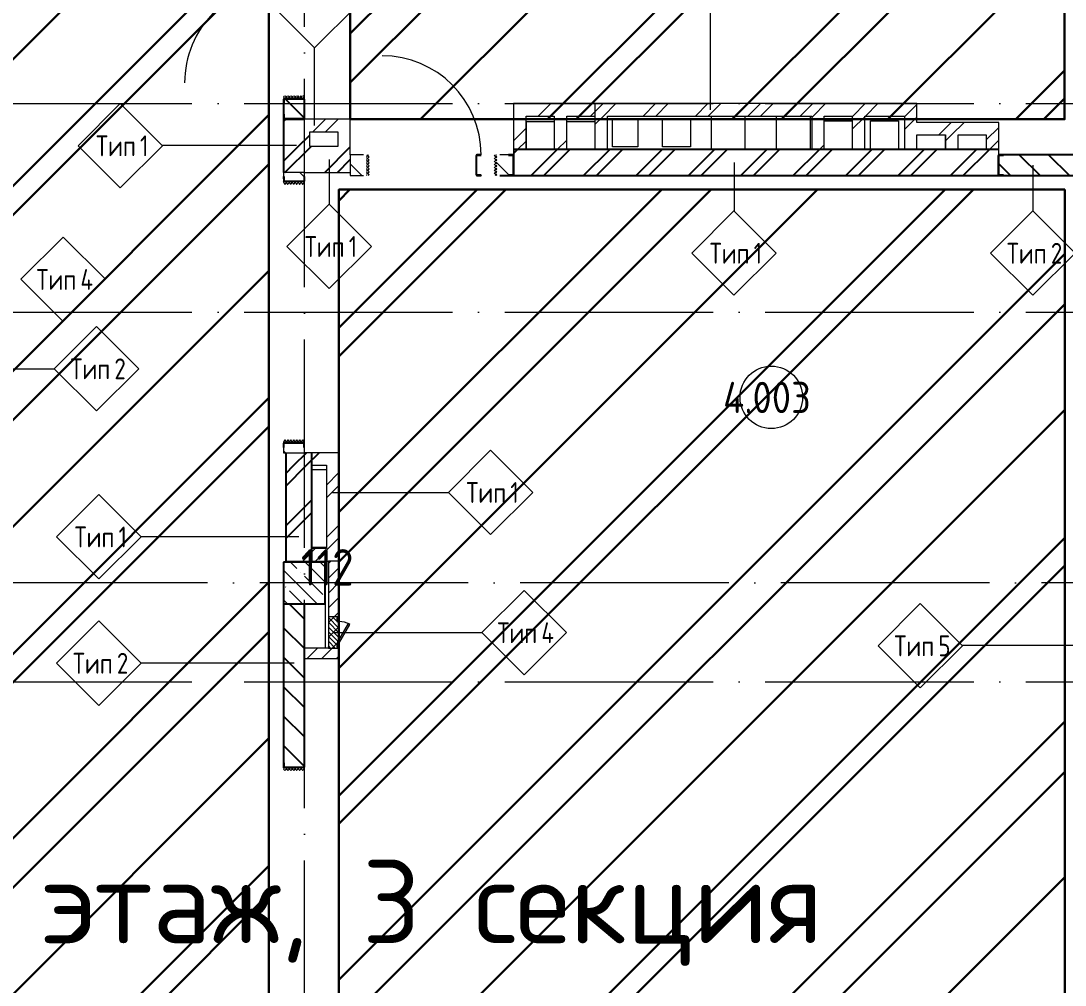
# Model space of a CAD drawing. Header units: millimetres. Extents: x -68946 to 690821, y -552984 to 293768.
# Drawn here: x 115912 to 125930, y -361053 to -351798 of the extents above; entities that cross this region are included whole.
import ezdxf

# ---------------------------------------------------------------- set-up
doc = ezdxf.new("R2010")
doc.units = ezdxf.units.MM
doc.linetypes.add('ADSK_Линия сетки', pattern=[2500, 2000, -250, 0, -250])
doc.linetypes.add('ADSK_Скрыто', pattern=[600, 300, -300])
for name, color, linetype, lineweight in [('0) блоки', 250, 'Continuous', 25), ('1.2) Стяжка 6 вып.', 30, 'Continuous', 30), ('1.3) Звуко-изол           6 вып.', 90, 'Continuous', 30), ('1.4) Стяжка 6 вып.', 30, 'Continuous', 30), ('A-AREA-____-IDEN', 250, 'Continuous', 9), ('A-DETL-GENF-OTLN', 250, 'Continuous', 5), ('A-DOOR-____-MCUT', 250, 'Continuous', 5), ('A-DOOR-____-OTLN', 250, 'Continuous', 5), ('A-FLOR-____-OTLN', 250, 'Continuous', 9), ('A-WALL-____-IDEN', 250, 'Continuous', 9), ('A-WALL-____-MCUT', 250, 'Continuous', 13), ('A-WALL-____-PATT', 250, 'Continuous', 13), ('G-____-____-SYMB', 250, 'ADSK_Скрыто', 9), ('G-____-____-TEXT', 250, 'Continuous', 9), ('S-COLS-____-MCUT', 250, 'Continuous', 25), ('S-COLS-____-OTLN', 250, 'Continuous', 9), ('S-GRID-____-OTLN', 250, 'Continuous', 9)]:
    doc.layers.add(name, color=color, linetype=linetype, lineweight=lineweight)
doc.styles.add('GOST Common_1', font='', dxfattribs={"width": 0.9, "height": 250})
doc.styles.add('ISOCPEUR', font='isocpeur.ttf', dxfattribs={"width": 0.8, "height": 100})
doc.styles.add('ISOCPEUR_1', font='isocpeur.ttf', dxfattribs={"width": 0.9, "height": 250})
doc.styles.add('ISOCPEUR_6', font='isocpeur.ttf', dxfattribs={"height": 3.5})
doc.styles.get('GOST Common_1').set_extended_font_data('GOST Common')
pattern_1 = [(135, (1051.41, 164.685), (-14.1421, -14.1421), []), (225, (1051.41, 164.685), (14.1421, -14.1421), [])]
pattern_2 = [(45, (-1071.384, 164.685), (-14.1421, 14.1421), []), (135, (-1071.384, 164.685), (-14.1421, -14.1421), [])]
pattern_3 = [(45, (-26617.47, -398117.93), (-251.4472, 251.4472), []), (45, (-26617.47, -397736.93), (-251.4472, 251.4472), [])]
pattern_4 = [(45, (-26617.47, -398117.93), (-70.71068, 70.71068), [])]
pattern_5 = [(135, (1676.41, 164.685), (-14.14214, -14.14214), []), (225, (1676.41, 164.685), (14.14214, -14.14214), [])]
pattern_6 = [(45, (-446.384, 164.685), (-14.1421, 14.1421), []), (135, (-446.384, 164.685), (-14.1421, -14.1421), [])]
pattern_7 = [(135, (-26617.47, -398117.93), (-141.42136, -141.42136), [])]

# ---------------------------------------------------------------- blocks, each defined once
blk = doc.blocks.new('Дверь_СКБ_2Ст_Фрамуга2 - Н_ВВ-3_2500x2600h_Учебные помещения_Фрамуга слева-42054644-Кладочный план внутренних ограждающих конструкций на отм_ _12_600_ Секция 3_')
at = {"layer": 'A-DOOR-____-OTLN'}
h = blk.add_hatch(dxfattribs=at)
h.set_pattern_fill('FP_5', color=256, style=0, pattern_type=2)
h.set_pattern_definition(pattern_2)
h.paths.add_polyline_path([(-1237.5, -100), (-1212.5, -100), (-1212.5, 100), (-1237.5, 100)])
h = blk.add_hatch(dxfattribs=at)
h.set_pattern_fill('FP_4', color=256, style=0, pattern_type=2)
h.set_pattern_definition(pattern_1)
h.paths.add_polyline_path([(1237.5, -100), (1262.5, -100), (1262.5, 100), (1237.5, 100)])
blk = doc.blocks.new('Дверь_СКБ_1Ст_Фрамуга1 - Н_ВВ-9_1250x2600h_Лаборантская-V3-Кладочный план внутренних ограждающих конструкций на отм_ _12_600_ Секция 3_')
at = {"layer": 'A-DOOR-____-OTLN'}
h = blk.add_hatch(dxfattribs=at)
h.set_pattern_fill('FP_16', color=256, style=0, pattern_type=2)
h.set_pattern_definition(pattern_6)
h.paths.add_polyline_path([(-612, -100), (-587, -100), (-587, 100), (-612, 100)])
h = blk.add_hatch(dxfattribs=at)
h.set_pattern_fill('FP_15', color=256, style=0, pattern_type=2)
h.set_pattern_definition(pattern_5)
h.paths.add_polyline_path([(613, -100), (638, -100), (638, 100), (613, 100)])
at = {"layer": 'A-DOOR-____-OTLN', "color": 255}
blk.add_arc((-463, 100), 950, 360, 90, dxfattribs=at)
blk = doc.blocks.new('Дверь_СКБ_2Ст_Фрамуга2 - Н_ВВ-3_2500x2600h_Учебные помещения_Фрамуга слева-V1-Кладочный план внутренних ограждающих конструкций на отм_ _12_600_ Секция 3_')
at = {"layer": 'A-DOOR-____-OTLN'}
h = blk.add_hatch(dxfattribs=at)
h.set_pattern_fill('FP_5', color=256, style=0, pattern_type=2)
h.set_pattern_definition(pattern_2)
h.paths.add_polyline_path([(-1237.5, -100), (-1212.5, -100), (-1212.5, 100), (-1237.5, 100)])
h = blk.add_hatch(dxfattribs=at)
h.set_pattern_fill('FP_4', color=256, style=0, pattern_type=2)
h.set_pattern_definition(pattern_1)
h.paths.add_polyline_path([(1237.5, -100), (1262.5, -100), (1262.5, 100), (1237.5, 100)])
blk = doc.blocks.new('BSC_Колонна _Прямоугольная - 400x400-V4-Кладочный план внутренних ограждающих конструкций на отм_ _12_600_ Секция 3_')
at = {"layer": 'S-COLS-____-OTLN', "lineweight": 5}
h = blk.add_hatch(dxfattribs=at)
h.set_pattern_fill('FP_27', color=256, style=0, pattern_type=2)
h.set_pattern_definition([(135, (-145249.98, -40925), (-142.56192, -142.56192), []), (135, (-145107.42, -40925), (-142.56192, -142.56192), [252.016, -50.403, 3.353, -47.05])])
h.paths.add_polyline_path([(-200, -200), (200, -200), (200, 200), (-200, 200)])
at = {"layer": 'S-COLS-____-MCUT'}
for p, q in [((200, 200), (-200, 200)), ((-200, 200), (-200, -200)), ((200, -200), (200, 200)), ((-200, -200), (200, -200))]:
    blk.add_line(p, q, dxfattribs=at)
blk = doc.blocks.new('Дверь_СКБ_1Ст_Фрамуга1 - Н_ВВ-9_2_1250x2600h_Лаборантская 2-V11-Кладочный план внутренних ограждающих конструкций на отм_ _12_600_ Секция 3_')
at = {"layer": 'A-DOOR-____-OTLN'}
h = blk.add_hatch(dxfattribs=at)
h.set_pattern_fill('FP_16', color=256, style=0, pattern_type=2)
h.set_pattern_definition(pattern_6)
h.paths.add_polyline_path([(-587, -100), (-587, 100), (-612, 100), (-612, -100)])
h = blk.add_hatch(dxfattribs=at)
h.set_pattern_fill('FP_15', color=256, style=0, pattern_type=2)
h.set_pattern_definition(pattern_5)
h.paths.add_polyline_path([(638, -100), (638, 100), (613, 100), (613, -100)])
at = {"layer": 'A-DOOR-____-OTLN', "color": 255}
blk.add_arc((-463, 100), 950, 360, 90, dxfattribs=at)
blk = doc.blocks.new('ADSK_КолоннаНесущая_Швеллер_Гнутый_ГОСТ 8278-83 - 200х50х4_таб_1 2-V13-Кладочный план внутренних ограждающих конструкций на отм_ _12_600_ Секция 3_')
at = {"layer": 'S-COLS-____-MCUT'}
for p, q in [((-6, -90), (-6, 90)), ((40, 100), (0, 100)), ((0, 96), (40, 96)), ((40, 96), (40, 100)), ((40, -96), (0, -96)), ((20, -100), (40, -100)), ((40, -100), (40, -96))]:
    blk.add_line(p, q, dxfattribs=at)
for centre, radius, start, end in [((0, 90), 10, 90, 180), ((0, 90), 6, 90, 180), ((0, -90), 10, 180, 267.4612), ((0, -90), 6, 180, 270)]:
    blk.add_arc(centre, radius, start, end, dxfattribs=at)
blk = doc.blocks.new('ADSK_КолоннаНесущая_Швеллер_Гнутый_ГОСТ 8278-83 - 200х50х4_таб_1 2-V21-Кладочный план внутренних ограждающих конструкций на отм_ _12_600_ Секция 3_')
at = {"layer": 'S-COLS-____-MCUT'}
for p, q in [((-6, -90), (-6, 90)), ((0, 96), (40, 96)), ((40, 100), (20, 100)), ((40, 96), (40, 100)), ((40, -96), (0, -96)), ((0, -100), (40, -100)), ((40, -100), (40, -96))]:
    blk.add_line(p, q, dxfattribs=at)
for centre, radius, start, end in [((0, 90), 10, 92.8756, 179.9936), ((0, 90), 6, 90, 180), ((0, -90), 10, 180.0064, 270), ((0, -90), 6, 180, 270)]:
    blk.add_arc(centre, radius, start, end, dxfattribs=at)
blk = doc.blocks.new('ADSK_КолоннаНесущая_Швеллер_Гнутый_ГОСТ 8278-83 - 200х50х4_таб_1 2-V23-Кладочный план внутренних ограждающих конструкций на отм_ _12_600_ Секция 3_')
at = {"layer": 'S-COLS-____-MCUT'}
for p, q in [((-10.1, 90), (-10.1, -90)), ((-6.1, -90), (-6.1, 90)), ((39.9, 100), (-0.1, 100)), ((-0.1, 96), (39.9, 96)), ((39.9, 96), (39.9, 100)), ((39.9, -96), (-0.1, -96)), ((-0.1, -100), (39.9, -100)), ((39.9, -100), (39.9, -96))]:
    blk.add_line(p, q, dxfattribs=at)
for centre, radius, start, end in [((-0.1, 90), 10, 90, 180), ((-0.1, 90), 6, 90, 180), ((-0.1, -90), 10, 180, 270), ((-0.1, -90), 6, 180, 270)]:
    blk.add_arc(centre, radius, start, end, dxfattribs=at)
blk = doc.blocks.new('ADSK_КолоннаНесущая_Швеллер_Гнутый_ГОСТ 8278-83 - 200х50х4_таб_1 2-V25-Кладочный план внутренних ограждающих конструкций на отм_ _12_600_ Секция 3_')
at = {"layer": 'S-COLS-____-MCUT'}
for p, q in [((-6.1, -90), (-6.1, 90)), ((39.9, 100), (-0.1, 100)), ((-0.1, 96), (39.9, 96)), ((39.9, 96), (39.9, 100)), ((39.9, -96), (-0.1, -96)), ((19.9, -100), (39.9, -100)), ((39.9, -100), (39.9, -96))]:
    blk.add_line(p, q, dxfattribs=at)
for centre, radius, start, end in [((-0.1, 90), 10, 90, 180), ((-0.1, 90), 6, 90, 180), ((-0.1, -90), 10, 180, 235.05019), ((-0.1, -90), 6, 180, 270)]:
    blk.add_arc(centre, radius, start, end, dxfattribs=at)
blk = doc.blocks.new('ADSK_КолоннаНесущая_Швеллер_Гнутый_ГОСТ 8278-83 - 200х50х4_таб_1 2-V26-Кладочный план внутренних ограждающих конструкций на отм_ _12_600_ Секция 3_')
at = {"layer": 'S-COLS-____-MCUT'}
for p, q in [((-6.1, -90), (-6.1, 90)), ((-0.1, 96), (39.9, 96)), ((39.9, 100), (19.9, 100)), ((39.9, 96), (39.9, 100)), ((39.9, -96), (-0.1, -96)), ((19.9, -100), (39.9, -100)), ((39.9, -100), (39.9, -96))]:
    blk.add_line(p, q, dxfattribs=at)
for centre, radius, start, end in [((-0.1, 90), 10, 90, 180), ((-0.1, 90), 6, 90, 180), ((-0.1, -90), 10, 180, 270), ((-0.1, -90), 6, 180, 270)]:
    blk.add_arc(centre, radius, start, end, dxfattribs=at)
blk = doc.blocks.new('ADSK_КолоннаНесущая_Швеллер_Гнутый_ГОСТ 8278-83 - 200х50х4_таб_1 2-V19-Кладочный план внутренних ограждающих конструкций на отм_ _12_600_ Секция 3_')
at = {"layer": 'S-COLS-____-MCUT'}
for p, q in [((-10.1, 90), (-10.1, -90)), ((-6.1, -90), (-6.1, 90)), ((39.9, 100), (-0.1, 100)), ((-0.1, 96), (39.9, 96)), ((39.9, 96), (39.9, 100)), ((39.9, -96), (-0.1, -96)), ((-0.1, -100), (39.9, -100)), ((39.9, -100), (39.9, -96))]:
    blk.add_line(p, q, dxfattribs=at)
for centre, radius, start, end in [((-0.1, 90), 10, 90, 180), ((-0.1, 90), 6, 90, 180), ((-0.1, -90), 10, 180, 270), ((-0.1, -90), 6, 180, 270)]:
    blk.add_arc(centre, radius, start, end, dxfattribs=at)
blk = doc.blocks.new('ADSK_КолоннаНесущая_Швеллер_Гнутый_ГОСТ 8278-83 - 200х50х4_таб_1 2-V27-Кладочный план внутренних ограждающих конструкций на отм_ _12_600_ Секция 3_')
at = {"layer": 'S-COLS-____-MCUT'}
for p, q in [((-10, 90), (-10, -90)), ((-6, -90), (-6, 90)), ((39, 100), (0, 100)), ((0, 96), (39, 96)), ((40, -96), (0, -96)), ((0, -100), (40, -100)), ((40, -100), (40, -96))]:
    blk.add_line(p, q, dxfattribs=at)
for centre, radius, start, end in [((0, 90), 10, 90, 180), ((0, 90), 6, 90, 180), ((0, -90), 10, 180, 270), ((0, -90), 6, 180, 270)]:
    blk.add_arc(centre, radius, start, end, dxfattribs=at)
blk = doc.blocks.new('АР_Люк - ЛРС_ВК_300х400_внутренний_RAL 9003-V29-Кладочный план внутренних ограждающих конструкций на отм_ _12_600_ Секция 3_')
at = {"layer": 'A-DOOR-____-OTLN'}
h = blk.add_hatch(dxfattribs=at)
h.set_pattern_fill('FP_36', color=256, style=0, pattern_type=2)
h.set_pattern_definition([(45, (125, 0), (-22.6274, 22.6274), [])])
h.paths.add_polyline_path([(275, 50), (-25, 50), (-25, -50), (275, -50)])
at = {"layer": 'A-DETL-GENF-OTLN'}
for p, q in [((275, 50), (-25, 50)), ((-25, 50), (-25, -50)), ((275, -50), (275, 50)), ((-25, -50), (275, -50))]:
    blk.add_line(p, q, dxfattribs=at)
at = {"layer": 'A-DOOR-____-MCUT'}
for p, q in [((48, 155), (38, 138)), ((38, 138), (220, 33)), ((230, 50), (48, 155)), ((20, 50), (-15, 50)), ((-15, 50), (-15, 30)), ((-15, 30), (20, 30)), ((20, 30), (20, 50)), ((220, 33), (230, 50)), ((265, 50), (230, 50)), ((230, 50), (230, 30)), ((230, 30), (265, 30)), ((265, 30), (265, 50))]:
    blk.add_line(p, q, dxfattribs=at)
blk.add_arc((230, 50), 210, 150, 180, dxfattribs=at)
blk = doc.blocks.new('ADSK_Марка_Стена - Типоразмер_ADSK_Марка-30564887-Кладочный план внутренних ограждающих конструкций на отм_ _12_600_ Секция 3_')
at = {"layer": 'A-WALL-____-IDEN'}
for p, q in [((-0.16, 4.37), (-4.21, 0.31)), ((3.9, 0.31), (-0.16, 4.37)), ((-4.21, 0.31), (-0.16, -3.74)), ((-0.16, -3.74), (3.9, 0.31))]:
    blk.add_line(p, q, dxfattribs=at)
blk = doc.blocks.new('AAR_СКБ_Марка_Помещения_мал - Номер-28977439-АР1_Маркировочный план 3 этажа секция 2_3')
at = {"layer": 'A-AREA-____-IDEN'}
blk.add_circle((-0.03, 0), 3, dxfattribs=at)

msp = doc.modelspace()

# ---------------------------------------------------------------- hatches: boundary and pattern name
at = {"layer": '0) блоки'}
h = msp.add_hatch(dxfattribs=at)
h.set_pattern_fill('FP_2', color=256, style=0, pattern_type=2)
h.set_pattern_definition(pattern_7)
h.paths.add_polyline_path([(118632.5323, -352742.9338), (118632.5323, -352542.9348), (118432.5323, -352542.9348), (118432.5323, -352742.9338)])
h.paths.add_polyline_path([(118432.5323, -351292.9348), (118632.5323, -351292.9348), (118632.5323, -350792.9338), (118432.5323, -350792.9338), (118432.5323, -351262.9348)])
h.paths.add_polyline_path([(118632.5323, -350392.9338), (118632.5323, -348192.8735), (118432.5323, -348192.8735), (118432.5323, -350392.9338)])
h.paths.add_polyline_path([(118432.5323, -345692.8735), (118632.5323, -345692.8735), (118632.5202, -344692.9338), (118432.5323, -344692.9338), (118432.5323, -345662.8735)])
h = msp.add_hatch(dxfattribs=at)
h.set_pattern_fill('FP_3', color=256, style=0, pattern_type=2)
h.set_pattern_definition(pattern_3)
h.paths.add_polyline_path([(118682.5323, -353002.9344), (118682.5323, -352742.9338), (118432.5323, -352742.9338), (118432.5323, -353002.9344)])
h = msp.add_hatch(dxfattribs=at)
h.set_pattern_fill('FP_3', color=256, style=0, pattern_type=2)
h.set_pattern_definition(pattern_3)
h.paths.add_polyline_path([(119072.5323, -353252.9344), (119072.5323, -353002.9344), (118432.5323, -353002.9344), (118432.5323, -353252.9344), (118752.7972, -353252.9344)])
h = msp.add_hatch(dxfattribs=at)
h.set_pattern_fill('FP_3', color=256, style=0, pattern_type=2)
h.set_pattern_definition(pattern_3)
h.paths.add_polyline_path([(124833.2831, -353282.9344), (125293.5323, -353282.9344), (125293.5323, -353032.9344), (120643.5323, -353032.9344), (120643.5323, -353282.9344), (123313.1617, -353282.9344)])
h = msp.add_hatch(dxfattribs=at)
h.set_pattern_fill('FP_2', color=256, style=0, pattern_type=2)
h.set_pattern_definition(pattern_7)
h.paths.add_polyline_path([(126132.5104, -353282.9344), (126132.5104, -353082.9344), (125293.5323, -353082.9344), (125293.5323, -353282.9344)])
h = msp.add_hatch(dxfattribs=at)
h.set_pattern_fill('FP_3', color=256, style=0, pattern_type=2)
h.set_pattern_definition(pattern_3)
h.paths.add_polyline_path([(118842.5104, -356062.9332), (118842.5104, -355942.9332), (118452.5323, -355942.9332), (118452.5323, -356062.9332), (118752.7972, -356062.9332)])
h = msp.add_hatch(dxfattribs=at)
h.set_pattern_fill('FP_3', color=256, style=0, pattern_type=2)
h.set_pattern_definition(pattern_3)
h.paths.add_polyline_path([(118702.5323, -356862.9338), (118702.5323, -356062.9332), (118452.5323, -356062.9332), (118452.5323, -356862.9338)])
h = msp.add_hatch(dxfattribs=at)
h.set_pattern_fill('FP_2', color=256, style=0, pattern_type=2)
h.set_pattern_definition(pattern_7)
h.paths.add_polyline_path([(118632.3451, -361892.9338), (118632.3451, -361467.9348), (118432.5104, -361467.9348), (118432.5104, -361892.9338)])
h.paths.add_polyline_path([(118432.5104, -358967.9348), (118632.3451, -358967.9348), (118632.3451, -357392.9338), (118432.5104, -357392.9338), (118432.5104, -358937.9348)])
at = {"layer": '1.2) Стяжка 6 вып.', "lineweight": 30}
h = msp.add_hatch(dxfattribs=at)
h.set_pattern_fill('ANSI31', color=256, scale=333)
h.paths.add_polyline_path([(113962.5104, -372631.7985), (110182.5104, -372631.7985), (110182.5104, -370131.881), (113962.5104, -370131.881), (113962.5104, -364523.4665), (110174.6298, -364523.4665), (110174.6298, -360638.5426), (113962.5104, -360638.5426), (113962.5104, -352662.928), (110182.5104, -352662.928), (110182.5104, -349752.9338), (113962.5104, -349752.9338), (113962.5104, -339467.9338), (118290.6635, -339467.9338), (118290.6635, -397902.8604), (113962.5104, -397902.8604), (113962.5104, -387445.8752), (110182.5104, -387445.8752), (110182.5104, -385377.8842), (113962.5104, -385377.8842)])
h = msp.add_hatch(dxfattribs=at)
h.set_pattern_fill('ANSI31', color=256, scale=333)
h.paths.add_polyline_path([(119072.5323, -352742.9338), (125924.8144, -352742.9338), (125924.8144, -349265.1833), (119072.5323, -349265.1833)])
h = msp.add_hatch(dxfattribs=at)
h.set_pattern_fill('ANSI31', color=256, scale=333)
h.paths.add_polyline_path([(125927.4163, -353418.0874), (118962.5104, -353418.0874), (118962.5104, -381563.7921), (125927.4163, -381563.7921)])
at = {"layer": '1.3) Звуко-изол           6 вып.', "lineweight": 30}
h = msp.add_hatch(dxfattribs=at)
h.set_pattern_fill('ANSI31', color=256, scale=500)
h.paths.add_polyline_path([(113962.5104, -372631.7985), (110182.5104, -372631.7985), (110182.5104, -370131.881), (113962.5104, -370131.881), (113962.5104, -364523.4665), (110174.6298, -364523.4665), (110174.6298, -360638.5426), (113962.5104, -360638.5426), (113962.5104, -352662.928), (110182.5104, -352662.928), (110182.5104, -349752.9338), (113962.5104, -349752.9338), (113962.5104, -339467.9338), (118290.6635, -339467.9338), (118290.6635, -397902.8604), (113962.5104, -397902.8604), (113962.5104, -387445.8752), (110182.5104, -387445.8752), (110182.5104, -385377.8842), (113962.5104, -385377.8842)])
h = msp.add_hatch(dxfattribs=at)
h.set_pattern_fill('ANSI31', color=256, scale=500)
h.paths.add_polyline_path([(119072.5323, -352742.9338), (125924.8144, -352742.9338), (125924.8144, -349265.1833), (119072.5323, -349265.1833)])
h = msp.add_hatch(dxfattribs=at)
h.set_pattern_fill('ANSI31', color=256, scale=500)
h.paths.add_polyline_path([(125927.4163, -353418.0874), (118962.5104, -353418.0874), (118962.5104, -381563.7921), (125927.4163, -381563.7921)])
at = {"layer": '1.4) Стяжка 6 вып.', "lineweight": 30}
h = msp.add_hatch(dxfattribs=at)
h.set_pattern_fill('ANSI32', color=256, scale=333)
h.paths.add_polyline_path([(113962.5104, -372631.7985), (110182.5104, -372631.7985), (110182.5104, -370131.881), (113962.5104, -370131.881), (113962.5104, -364523.4665), (110174.6298, -364523.4665), (110174.6298, -360638.5426), (113962.5104, -360638.5426), (113962.5104, -352662.928), (110182.5104, -352662.928), (110182.5104, -349752.9338), (113962.5104, -349752.9338), (113962.5104, -339467.9338), (118290.6635, -339467.9338), (118290.6635, -397902.8604), (113962.5104, -397902.8604), (113962.5104, -387445.8752), (110182.5104, -387445.8752), (110182.5104, -385377.8842), (113962.5104, -385377.8842)])
h = msp.add_hatch(dxfattribs=at)
h.set_pattern_fill('ANSI32', color=256, scale=333)
h.paths.add_polyline_path([(119072.5323, -352742.9338), (125924.8144, -352742.9338), (125924.8144, -349265.1833), (119072.5323, -349265.1833)])
h = msp.add_hatch(dxfattribs=at)
h.set_pattern_fill('ANSI32', color=256, scale=333)
h.paths.add_polyline_path([(125927.4163, -353418.0874), (118962.5104, -353418.0874), (118962.5104, -381563.7921), (125927.4163, -381563.7921)])
at = {"layer": 'A-WALL-____-PATT', "lineweight": 15}
h = msp.add_hatch(dxfattribs=at)
h.set_pattern_fill('FP_3', color=256, style=0, pattern_type=2)
h.set_pattern_definition(pattern_3)
h.paths.add_polyline_path([(121418.5323, -352712.9338), (121418.5323, -352592.9338), (120638.5323, -352592.9338), (120638.5323, -352712.9338), (121148.5323, -352712.9338)])
h = msp.add_hatch(dxfattribs=at)
h.set_pattern_fill('FP_3', color=256, style=0, pattern_type=2)
h.set_pattern_definition(pattern_3)
h.paths.add_polyline_path([(124508.5323, -352712.9338), (124508.5323, -352592.9338), (121418.5323, -352592.9338), (121418.5323, -352712.9338), (124388.5323, -352712.9338)])
h = msp.add_hatch(dxfattribs=at)
h.set_pattern_fill('FP_3', color=256, style=0, pattern_type=2)
h.set_pattern_definition(pattern_3)
h.paths.add_polyline_path([(120638.5323, -353082.9344), (120643.5323, -353082.9344), (120643.5323, -353032.9344), (120758.5323, -353032.9344), (120758.5323, -352712.9338), (120638.5323, -352712.9338)])
h = msp.add_hatch(dxfattribs=at)
h.set_pattern_fill('FP_3', color=256, style=0, pattern_type=2)
h.set_pattern_definition(pattern_3)
h.paths.add_polyline_path([(121028.5323, -353032.9344), (121148.5323, -353032.9344), (121148.5323, -352712.9338), (121028.5323, -352712.9338)])
h = msp.add_hatch(dxfattribs=at)
h.set_pattern_fill('FP_3', color=256, style=0, pattern_type=2)
h.set_pattern_definition(pattern_3)
h.paths.add_polyline_path([(121538.5323, -353032.9344), (121538.5323, -352712.9338), (121418.5323, -352712.9338), (121418.5323, -353032.9344)])
h = msp.add_hatch(dxfattribs=at)
h.set_pattern_fill('FP_3', color=256, style=0, pattern_type=2)
h.set_pattern_definition(pattern_3)
h.paths.add_polyline_path([(123618.5323, -353032.9344), (123618.5323, -352712.9338), (123498.5323, -352712.9338), (123498.5323, -353032.9344)])
h = msp.add_hatch(dxfattribs=at)
h.set_pattern_fill('FP_3', color=256, style=0, pattern_type=2)
h.set_pattern_definition(pattern_3)
h.paths.add_polyline_path([(124008.5323, -353032.9344), (124008.5323, -352712.9338), (123888.5323, -352712.9338), (123888.5323, -353032.9344)])
h = msp.add_hatch(dxfattribs=at)
h.set_pattern_fill('FP_3', color=256, style=0, pattern_type=2)
h.set_pattern_definition(pattern_3)
h.paths.add_polyline_path([(124388.5323, -353032.9344), (124508.5323, -353032.9344), (124508.5323, -352712.9338), (124388.5323, -352712.9338)])
h = msp.add_hatch(dxfattribs=at)
h.set_pattern_fill('FP_3', color=256, style=0, pattern_type=2)
h.set_pattern_definition(pattern_3)
h.paths.add_polyline_path([(118952.5323, -352862.9338), (118952.5323, -352742.9338), (118682.5323, -352742.9338), (118682.5323, -352862.9338), (118752.7972, -352862.9338)])
h = msp.add_hatch(dxfattribs=at)
h.set_pattern_fill('FP_3', color=256, style=0, pattern_type=2)
h.set_pattern_definition(pattern_3)
h.paths.add_polyline_path([(119072.5323, -353002.9344), (119072.5323, -352742.9338), (118952.5323, -352742.9338), (118952.5323, -353002.9344)])
h = msp.add_hatch(dxfattribs=at)
h.set_pattern_fill('FP_3', color=256, style=0, pattern_type=2)
h.set_pattern_definition(pattern_3)
h.paths.add_polyline_path([(124903.5323, -352892.9344), (125173.5323, -352892.9344), (125173.5323, -352772.9344), (124508.5323, -352772.9344), (124508.5323, -352892.9344), (124833.2831, -352892.9344)])
h = msp.add_hatch(dxfattribs=at)
h.set_pattern_fill('FP_3', color=256, style=0, pattern_type=2)
h.set_pattern_definition(pattern_3)
h.paths.add_polyline_path([(125293.5323, -353032.9344), (125293.5323, -352772.9344), (125173.5323, -352772.9344), (125173.5323, -353032.9344)])
h = msp.add_hatch(dxfattribs=at)
h.set_pattern_fill('FP_3', color=256, style=0, pattern_type=2)
h.set_pattern_definition(pattern_3)
h.paths.add_polyline_path([(124783.5323, -353032.9344), (124903.5323, -353032.9344), (124903.5323, -352892.9344), (124783.5323, -352892.9344)])
h = msp.add_hatch(dxfattribs=at)
h.set_pattern_fill('FP_2', color=256, style=0, pattern_type=2)
h.set_pattern_definition(pattern_7)
h.paths.add_polyline_path([(120643.5323, -353282.9344), (120643.5323, -353082.9344), (120477.5323, -353082.9344), (120477.5323, -353282.9344), (120507.5323, -353282.9344)])
h.paths.add_polyline_path([(119197.5323, -353282.9344), (119227.5323, -353282.9344), (119227.5323, -353082.9344), (119072.5323, -353082.9344), (119072.5323, -353282.9344)])
h = msp.add_hatch(dxfattribs=at)
h.set_pattern_fill('FP_2', color=256, style=0, pattern_type=2)
h.set_pattern_definition(pattern_7)
h.paths.add_polyline_path([(118452.5323, -355942.9332), (118632.5323, -355942.9332), (118632.5323, -355842.9332), (118432.5323, -355842.9332), (118432.5323, -355942.9332)])
h.paths.add_polyline_path([(118632.5323, -353342.9332), (118632.5323, -353252.9344), (118432.5323, -353252.9344), (118432.5323, -353342.9332)])
h = msp.add_hatch(dxfattribs=at)
h.set_pattern_fill('FP_3', color=256, style=0, pattern_type=2)
h.set_pattern_definition(pattern_3)
h.paths.add_polyline_path([(118842.5104, -356982.9338), (118962.5104, -356982.9338), (118962.5104, -355942.9332), (118842.5104, -355942.9332), (118842.5104, -356862.9338)])
h = msp.add_hatch(dxfattribs=at)
h.set_pattern_fill('FP_3', color=256, style=0, pattern_type=2)
h.set_pattern_definition(pattern_3)
h.paths.add_polyline_path([(118452.5323, -356982.9338), (118842.5104, -356982.9338), (118842.5104, -356862.9338), (118452.5323, -356862.9338)])
h = msp.add_hatch(dxfattribs=at)
h.set_pattern_fill('FP_6', color=94, style=0, pattern_type=2)
h.set_pattern_definition(pattern_4)
h.paths.add_polyline_path([(118962.5104, -357917.9338), (118962.5104, -357807.9338), (118942.5104, -357807.9338), (118942.5104, -357772.9338), (118962.5104, -357772.9338), (118945.1899, -357762.9338), (118962.5104, -357732.9338), (118962.5104, -357562.9338), (118942.5104, -357562.9338), (118942.5104, -357527.9338), (118962.5104, -357527.9338), (118962.5104, -356982.9338), (118862.5104, -356982.9338), (118862.5104, -357917.9338)])
h = msp.add_hatch(dxfattribs=at)
h.set_pattern_fill('FP_6', color=94, style=0, pattern_type=2)
h.set_pattern_definition(pattern_4)
h.paths.add_polyline_path([(118862.5104, -357917.9338), (118862.5104, -357817.9338), (118632.5333, -357817.9338), (118632.5333, -357917.9338)])

# ---------------------------------------------------------------- linework, layer by layer
at = {"layer": '0) блоки'}
for p, q in [((118432.5323, -352572.9348), (118432.5323, -352742.9338)), ((118632.5323, -352742.9338), (118632.5323, -352572.9348)), ((118432.5323, -352742.9338), (118432.5323, -353252.9344)), ((125293.5323, -353032.9344), (120638.5323, -353032.9344)), ((126132.5104, -353082.9344), (125293.5323, -353082.9344)), ((120507.5323, -353282.9344), (126132.5104, -353282.9344)), ((118452.5323, -355942.9332), (118452.5323, -356982.9338)), ((118702.5323, -356982.9338), (118702.5323, -355942.9332)), ((118432.5104, -357392.9338), (118432.5104, -358967.9348)), ((118632.3451, -358937.9348), (118632.3451, -357392.9338))]:
    msp.add_line(p, q, dxfattribs=at)
at = {"layer": '1.2) Стяжка 6 вып.', "lineweight": 30}
for points in [[(113962.5104, -364523.4665), (110174.6298, -364523.4665), (110174.6298, -360638.5426), (113962.5104, -360638.5426), (113962.5104, -352662.928), (110182.5104, -352662.928), (110182.5104, -349752.9338), (113962.5104, -349752.9338), (113962.5104, -339467.9338), (118290.6635, -339467.9338), (118290.6635, -397902.8604), (113962.5104, -397902.8604), (113962.5104, -387445.8752), (110182.5104, -387445.8752), (110182.5104, -385377.8842), (113962.5104, -385377.8842), (113962.5104, -372631.7985), (110182.5104, -372631.7985), (110182.5104, -370131.881), (113962.5104, -370131.881)], [(119072.5323, -352742.9338), (125924.8144, -352742.9338), (125924.8144, -349265.1833), (119072.5323, -349265.1833)], [(125927.4163, -353418.0874), (118962.5104, -353418.0874), (118962.5104, -381563.7921), (125927.4163, -381563.7921)]]:
    msp.add_lwpolyline(points, close=True, dxfattribs=at)
at = {"layer": 'A-FLOR-____-OTLN'}
for p, q in [((122537.5104, -353032.9338), (122537.5104, -352712.9338)), ((122857.5104, -352712.9338), (122857.5104, -353032.9338)), ((123162.5334, -353032.9344), (123162.5334, -352712.9344)), ((123482.5334, -352712.9344), (123482.5334, -353032.9344)), ((120762.5333, -352762.9338), (121028.5323, -352762.9338)), ((120762.5333, -353032.9338), (120762.5333, -352762.9338)), ((121148.5323, -352762.9338), (121418.5323, -352762.9338)), ((121586.505, -352737.9338), (121831.505, -352737.9338)), ((121586.505, -353007.9338), (121586.505, -352737.9338)), ((121831.505, -352737.9338), (121831.505, -353007.9338)), ((122067.5104, -352737.9338), (122337.5104, -352737.9338)), ((122067.5104, -353007.9338), (122067.5104, -352737.9338)), ((122337.5104, -352737.9338), (122337.5104, -353007.9338)), ((123618.5323, -352757.9338), (123888.5323, -352757.9338)), ((124062.5104, -352757.9338), (124332.5104, -352757.9338)), ((124062.5104, -353032.9338), (124062.5104, -352757.9338)), ((124332.5104, -352757.9338), (124332.5104, -353032.9338)), ((124778.5323, -352892.9344), (124778.5323, -353032.9344)), ((125172.5104, -352892.9344), (125172.5104, -353032.8865)), ((121831.505, -353007.9338), (121586.505, -353007.9338)), ((122337.5104, -353007.9338), (122067.5104, -353007.9338)), ((118702.5323, -356102.9338), (118842.5104, -356102.9338)), ((118842.5104, -356852.9338), (118702.5323, -356852.9338)), ((118632.5218, -357395.4338), (118832.5218, -357395.4338)), ((118632.5218, -357817.9338), (118632.5218, -357395.4338)), ((118832.5218, -357395.4338), (118832.5218, -357817.9338))]:
    msp.add_line(p, q, dxfattribs=at)
at = {"layer": 'A-WALL-____-IDEN'}
for p, q in [((122529.1812, -352652.9338), (122529.1812, -351351.6838)), ((118729.6685, -352802.9338), (118729.6685, -352058.2055)), ((118557.5323, -352996.1184), (117271.9073, -352996.1184)), ((118868.7817, -353127.9344), (118868.7817, -353557.2295)), ((122753.5749, -353157.9344), (122753.5749, -353621.4932)), ((125620.3195, -353182.9344), (125620.3195, -353621.4932)), ((113732.5323, -355136.4521), (116230.706, -355136.4521)), ((118902.5104, -356323.2921), (120012.938, -356323.2921)), ((118577.5323, -356749.7849), (117066.117, -356749.7849)), ((118912.5104, -357669.6714), (120334.1375, -357669.6714)), ((126232.5104, -357794.8336), (124946.8854, -357794.8336)), ((118532.3451, -357962.3626), (117066.117, -357962.3626))]:
    msp.add_line(p, q, dxfattribs=at)
at = {"layer": 'A-WALL-____-MCUT', "color": 7, "lineweight": 15}
for p, q in [((120638.5323, -352592.9338), (120638.5323, -353082.9344)), ((124508.5323, -352592.9338), (120638.5323, -352592.9338)), ((121418.5323, -352592.9338), (121418.5323, -353032.9344)), ((124508.5323, -352772.9344), (124508.5323, -352592.9338)), ((120758.5323, -353032.9344), (120758.5323, -352712.9338)), ((120758.5323, -352712.9338), (121028.5323, -352712.9338)), ((121028.5323, -352712.9338), (121028.5323, -353032.9344)), ((121148.5323, -353032.9344), (121148.5323, -352712.9338)), ((121148.5323, -352712.9338), (121418.5323, -352712.9338)), ((121538.5323, -353032.9344), (121538.5323, -352712.9338)), ((121538.5323, -352712.9338), (123498.5323, -352712.9338)), ((123498.5323, -352712.9338), (123498.5323, -353032.9344)), ((123618.5323, -352712.9338), (123888.5323, -352712.9338)), ((123618.5323, -353032.9344), (123618.5323, -352712.9338)), ((123888.5323, -352712.9338), (123888.5323, -353032.9344)), ((124008.5323, -352712.9338), (124388.5323, -352712.9338)), ((124008.5323, -353032.9344), (124008.5323, -352712.9338)), ((124388.5323, -352712.9338), (124388.5323, -353032.9344)), ((119072.5323, -352742.9338), (118632.5323, -352742.9338)), ((119072.5323, -353082.9344), (119072.5323, -352742.9338)), ((125293.5323, -352772.9344), (124508.5323, -352772.9344)), ((125293.5323, -353082.9344), (125293.5323, -352772.9344)), ((118682.5323, -353002.9344), (118682.5323, -352862.9338)), ((118682.5323, -352862.9338), (118952.5323, -352862.9338)), ((118952.5323, -352862.9338), (118952.5323, -353002.9344)), ((124508.5323, -353032.9344), (124508.5323, -352892.9344)), ((124508.5323, -352892.9344), (124783.5323, -352892.9344)), ((124783.5323, -352892.9344), (124783.5323, -353032.9344)), ((124903.5323, -353032.9344), (124903.5323, -352892.9344)), ((124903.5323, -352892.9344), (125173.5323, -352892.9344)), ((125173.5323, -352892.9344), (125173.5323, -353032.9344)), ((118952.5323, -353002.9344), (118682.5323, -353002.9344)), ((121028.5323, -353032.9344), (120758.5323, -353032.9344)), ((123498.5323, -353032.9344), (121148.5323, -353032.9344)), ((123888.5323, -353032.9344), (123618.5323, -353032.9344)), ((124008.5323, -353032.9344), (125293.5323, -353032.9344)), ((119197.5323, -353082.9344), (119072.5323, -353082.9344)), ((120638.5323, -353082.9344), (120507.5323, -353082.9344)), ((118432.5323, -353252.9344), (118432.5323, -353312.9332)), ((118632.5323, -353312.9332), (118632.5323, -353252.9344)), ((118632.5323, -353252.9344), (119072.5323, -353252.9344)), ((119072.5323, -353252.9344), (119072.5323, -353282.9344)), ((119072.5323, -353282.9344), (119197.5323, -353282.9344)), ((118432.5323, -355872.9332), (118432.5323, -355942.9332)), ((118632.5323, -355942.9332), (118632.5323, -355872.9332)), ((118432.5323, -355942.9332), (118452.5323, -355942.9332)), ((118962.5104, -355942.9332), (118632.5323, -355942.9332)), ((118962.5104, -357527.9338), (118962.5104, -355942.9332)), ((118702.5323, -356062.9332), (118842.5104, -356062.9332)), ((118702.5323, -356862.9338), (118702.5323, -356062.9332)), ((118842.5104, -356062.9332), (118842.5104, -356862.9338)), ((118842.5104, -356862.9338), (118702.5323, -356862.9338)), ((118452.5323, -356982.9338), (118862.5104, -356982.9338))]:
    msp.add_line(p, q, dxfattribs=at)
at = {"layer": 'A-WALL-____-MCUT', "lineweight": 15}
for p, q in [((118632.5323, -352742.9338), (118432.5323, -352742.9338)), ((120643.5323, -353282.9344), (120643.5323, -353032.9344)), ((119072.5323, -353082.9344), (119072.5323, -353252.9344)), ((120643.5323, -353082.9344), (120638.5323, -353082.9344)), ((125293.5323, -353082.9344), (125293.5323, -353282.9344)), ((118632.5323, -353252.9344), (118432.5323, -353252.9344)), ((118452.5323, -355942.9332), (118632.5323, -355942.9332))]:
    msp.add_line(p, q, dxfattribs=at)
at = {"layer": 'A-WALL-____-MCUT', "color": 84, "lineweight": 15}
for p, q in [((118862.5104, -356982.9338), (118862.5104, -357817.9338)), ((118962.5104, -356982.9338), (118862.5104, -356982.9338)), ((118962.5104, -357732.9338), (118962.5104, -357562.9338)), ((118862.5104, -357817.9338), (118632.5333, -357817.9338)), ((118632.5333, -357817.9338), (118632.5333, -357917.9338)), ((118962.5104, -357917.9338), (118962.5104, -357807.9338)), ((118632.5333, -357917.9338), (118962.5104, -357917.9338))]:
    msp.add_line(p, q, dxfattribs=at)
at = {"layer": 'S-GRID-____-OTLN', "linetype": 'ADSK_Линия сетки'}
for p, q in [((118632.5323, -401856.7737), (118632.5323, -336915.9292)), ((105552.8046, -352592.9338), (130203.4118, -352592.9338)), ((105552.8046, -354592.9338), (130203.4118, -354592.9338)), ((130203.4118, -357192.9338), (105552.8046, -357192.9338)), ((105552.8046, -358142.9338), (130203.4118, -358142.9338))]:
    msp.add_line(p, q, dxfattribs=at)

# ---------------------------------------------------------------- block references
at = {"layer": 'A-AREA-____-IDEN', "xscale": 99.99999999999993, "yscale": 99.99999999999993, "zscale": 99.99999999999993}
msp.add_blockref('AAR_СКБ_Марка_Помещения_мал - Номер-28977439-АР1_Маркировочный план 3 этажа секция 2_3', (123113.9971, -355411.215), dxfattribs=at)
at = {"layer": 'A-DOOR-____-OTLN', "color": 255}
for name, p, rotation in [('Дверь_СКБ_1Ст_Фрамуга1 - Н_ВВ-9_1250x2600h_Лаборантская-V3-Кладочный план внутренних ограждающих конструкций на отм_ _12_600_ Секция 3_', (118532.5323, -351930.4348), 89.99999999999993), ('Дверь_СКБ_2Ст_Фрамуга2 - Н_ВВ-3_2500x2600h_Учебные помещения_Фрамуга слева-V1-Кладочный план внутренних ограждающих конструкций на отм_ _12_600_ Секция 3_', (118532.5323, -354605.4332), 89.99999999999993), ('Дверь_СКБ_2Ст_Фрамуга2 - Н_ВВ-3_2500x2600h_Учебные помещения_Фрамуга слева-42054644-Кладочный план внутренних ограждающих конструкций на отм_ _12_600_ Секция 3_', (118532.3451, -360230.4348), 90)]:
    msp.add_blockref(name, p, dxfattribs=dict(at, rotation=rotation))
msp.add_blockref('Дверь_СКБ_1Ст_Фрамуга1 - Н_ВВ-9_2_1250x2600h_Лаборантская 2-V11-Кладочный план внутренних ограждающих конструкций на отм_ _12_600_ Секция 3_', (119840.0323, -353182.9344), dxfattribs=at)
at = {"layer": 'A-DOOR-____-OTLN', "color": 250, "rotation": 270}
msp.add_blockref('АР_Люк - ЛРС_ВК_300х400_внутренний_RAL 9003-V29-Кладочный план внутренних ограждающих конструкций на отм_ _12_600_ Секция 3_', (118912.5104, -357542.9338), dxfattribs=at)
at = {"layer": 'A-WALL-____-IDEN', "xscale": 99.99999999999993, "yscale": 99.99999999999993, "zscale": 99.99999999999993}
for p in [(118745.2935, -351683.7386), (116881.8154, -353027.3684), (118884.4067, -353994.1964), (122769.1999, -354058.4601), (125635.9445, -354058.4601), (116333.2874, -354309.8727), (116652.0479, -355167.7021), (120434.2799, -356354.5421), (116676.0251, -356781.0349), (120755.4794, -357700.9214), (124556.7935, -357826.0836), (116676.0251, -357993.6126)]:
    msp.add_blockref('ADSK_Марка_Стена - Типоразмер_ADSK_Марка-30564887-Кладочный план внутренних ограждающих конструкций на отм_ _12_600_ Секция 3_', p, dxfattribs=at)
at = {"layer": 'S-COLS-____-OTLN'}
for name, p, rotation in [('ADSK_КолоннаНесущая_Швеллер_Гнутый_ГОСТ 8278-83 - 200х50х4_таб_1 2-V21-Кладочный план внутренних ограждающих конструкций на отм_ _12_600_ Секция 3_', (118532.7195, -352553.0344), 269.9999999999995), ('ADSK_КолоннаНесущая_Швеллер_Гнутый_ГОСТ 8278-83 - 200х50х4_таб_1 2-V23-Кладочный план внутренних ограждающих конструкций на отм_ _12_600_ Секция 3_', (118532.7195, -352732.8344), 90.00000000000044), ('ADSK_КолоннаНесущая_Швеллер_Гнутый_ГОСТ 8278-83 - 200х50х4_таб_1 2-V23-Кладочный план внутренних ограждающих конструкций на отм_ _12_600_ Секция 3_', (120628.4323, -353182.9344), 180), ('ADSK_КолоннаНесущая_Швеллер_Гнутый_ГОСТ 8278-83 - 200х50х4_таб_1 2-V26-Кладочный план внутренних ограждающих конструкций на отм_ _12_600_ Секция 3_', (118532.5323, -353332.8332), 90.00000000000044), ('ADSK_КолоннаНесущая_Швеллер_Гнутый_ГОСТ 8278-83 - 200х50х4_таб_1 2-V25-Кладочный план внутренних ограждающих конструкций на отм_ _12_600_ Секция 3_', (118530.2575, -355853.0332), 269.9999999999995), ('ADSK_КолоннаНесущая_Швеллер_Гнутый_ГОСТ 8278-83 - 200х50х4_таб_1 2-V13-Кладочный план внутренних ограждающих конструкций на отм_ _12_600_ Секция 3_', (118532.5104, -358957.8344), 90.00000000000044)]:
    msp.add_blockref(name, p, dxfattribs=dict(at, rotation=rotation))
for name, p in [('ADSK_КолоннаНесущая_Швеллер_Гнутый_ГОСТ 8278-83 - 200х50х4_таб_1 2-V27-Кладочный план внутренних ограждающих конструкций на отм_ _12_600_ Секция 3_', (120288.6323, -353182.9344)), ('ADSK_КолоннаНесущая_Швеллер_Гнутый_ГОСТ 8278-83 - 200х50х4_таб_1 2-V19-Кладочный план внутренних ограждающих конструкций на отм_ _12_600_ Секция 3_', (125298.6323, -353182.9344)), ('BSC_Колонна _Прямоугольная - 400x400-V4-Кладочный план внутренних ограждающих конструкций на отм_ _12_600_ Секция 3_', (118632.5104, -357192.9338))]:
    msp.add_blockref(name, p, dxfattribs=at)

# ---------------------------------------------------------------- texts
at = {"layer": 'A-AREA-____-IDEN', "insert": (122648.4579, -355262.5552), "char_height": 300, "width": 673.4175, "attachment_point": 1, "style": 'ISOCPEUR_1'}
msp.add_mtext('4.003', dxfattribs=at)
at = {"layer": 'A-WALL-____-IDEN', "char_height": 200, "attachment_point": 1, "style": 'ISOCPEUR'}
for s, insert, width in [('Тип', (116633.5345, -352897.6997), 387.215062), (' 1', (116953.0189, -352897.6997), 190.801625), ('Тип', (118636.1259, -353864.5277), 387.215062), (' 1', (118955.6103, -353864.5277), 190.801625), ('Тип', (122520.919, -353928.7915), 387.215062), (' 1', (122840.4034, -353928.7915), 190.801625), ('Тип', (125371.5636, -353928.7915), 387.215062), (' 2', (125691.048, -353928.7915), 230.084312), ('Тип', (116061.9066, -354180.2041), 387.215062), (' 4', (116381.3909, -354180.2041), 246.91975), ('Тип', (116387.6671, -355038.0335), 387.215062), (' 2', (116707.1514, -355038.0335), 230.084312), ('Тип', (120185.999, -356224.8734), 387.215062), (' 1', (120505.4834, -356224.8734), 190.801625), ('Тип', (116427.7442, -356651.3663), 387.215062), (' 1', (116747.2286, -356651.3663), 190.801625), ('Тип', (120484.0985, -357571.2528), 387.215062), (' 4', (120803.5829, -357571.2528), 246.91975), ('Тип', (124292.4126, -357696.415), 387.215062), (' 5', (124611.897, -357696.415), 230.084312), ('Тип', (116411.6442, -357863.9439), 387.215062), (' 2', (116731.1286, -357863.9439), 230.084312)]:
    msp.add_mtext(s, dxfattribs=dict(at, insert=insert, width=width))
at = {"layer": 'G-____-____-SYMB', "linetype": 'Continuous', "insert": (118597.5897, -356868.2418), "char_height": 350, "width": 577.215, "attachment_point": 1, "style": 'GOST Common_1'}
msp.add_mtext('112', dxfattribs=at)
at = {"layer": 'G-____-____-TEXT', "color": 7, "insert": (115001.8285, -359850.8975), "char_height": 800, "width": 18169.734652, "attachment_point": 1, "style": 'ISOCPEUR_6'}
msp.add_mtext('4 этаж, 3 секция', dxfattribs=at)

doc.saveas('drawing.dxf')
